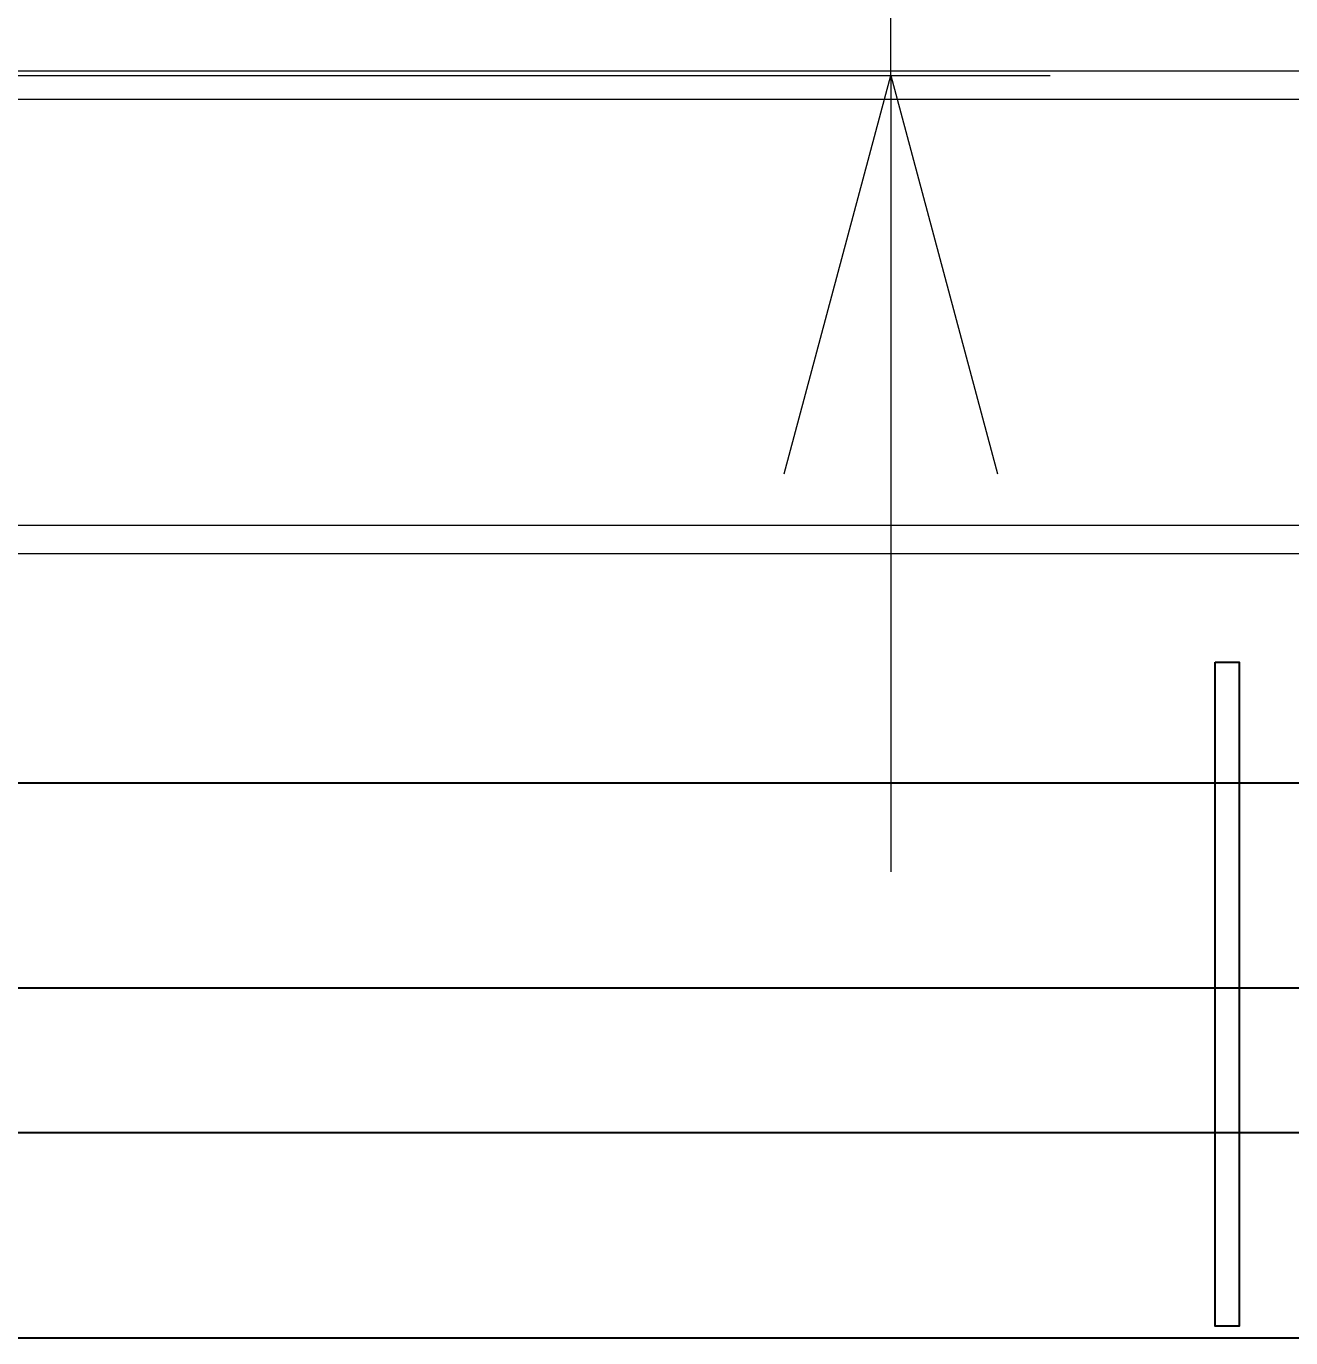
# Model space of a CAD drawing. Header units: inches. Extents: x 702888 to 852715, y 9845 to 271320.
# Drawn here: x 749061 to 749585, y 92994 to 93537 of the extents above; entities that cross this region are included whole.
import ezdxf

# ---------------------------------------------------------------- set-up
doc = ezdxf.new("R2010")
doc.units = ezdxf.units.IN
doc.header["$MEASUREMENT"] = 0
doc.header["$PDMODE"] = 34
doc.layers.get('0').update_dxf_attribs({"lineweight": 5})
doc.layers.get('Defpoints').update_dxf_attribs({"lineweight": 5})
doc.layers.add('Conveyor_PF 1', color=30, linetype='Continuous')
doc.dimstyles.new('D1', dxfattribs={"dimscale": 66, "dimtxt": 2.5, "dimasz": 2.5, "dimexe": 1, "dimexo": 1, "dimgap": 1.25, "dimtad": 1, "dimdec": 0, "dimdsep": 46, "dimtxsty": 'Standard', "dimblk": 'OPEN30', "dimcen": 2.5, "dimclrd": 150, "dimclre": 150, "dimclrt": 140, "dimadec": 0, "dimazin": 0, "dimtfac": 1, "dimtdec": 0, "dimtmove": 0, "dimatfit": 3, "dimfxl": 1, "dimtfill": 1, "dimlwd": 13, "dimlwe": 13, "dimarcsym": 0})

# ---------------------------------------------------------------- blocks, each defined once
blk = doc.blocks.new('Y56U56')
at = {"layer": 'Conveyor_PF 1'}
for p, q in [((747650.01, 93223.89, 29355.5), (742334.36, 93223.89, 58710.99)), ((747650.01, 93138.89, 29355.5), (742334.36, 93138.89, 58710.99)), ((742334.36, 93079.03, 29355.5), (747650.01, 93079.03)), ((742334.36, 92994.03, 29355.5), (747650.01, 92994.03))]:
    blk.add_line(p, q, dxfattribs=at)
at = {"layer": 'Conveyor_PF 1', "elevation": 29355.5}
blk.add_lwpolyline([(743334.36, 93273.89), (743344.36, 93273.89), (743344.36, 92998.89), (743334.36, 92998.89)], close=True, dxfattribs=at)
blk = doc.blocks.new('t5t5')
at = {"color": 3}
for p, q in [((728636.98, 93519), (758818.05, 93519, -29355.5)), ((728636.98, 93507.24), (758818.05, 93507.24, -29355.5)), ((728636.98, 93330.77), (758818.05, 93330.77, -29355.5)), ((728636.98, 93319), (758818.05, 93319, -29355.5))]:
    blk.add_line(p, q, dxfattribs=at)
blk = doc.blocks.new('_Open30')
at = {"color": 0, "linetype": 'ByBlock', "lineweight": -2}
for p, q in [((-1, 0.2679), (0, 0)), ((0, 0), (-1, -0.2679)), ((0, 0), (-1, 0))]:
    blk.add_line(p, q, dxfattribs=at)
blk = doc.blocks.new('*D243')
at = {"color": 150, "lineweight": 13, "transparency": 16777216}
for p, q in [((749419.35, 93718.39), (749419.35, 94323.39)), ((748885.97, 93553.39), (749485.35, 93553.39)), ((749419.35, 93517.04), (749419.35, 93553.39)), ((748884.81, 93517.04), (749485.35, 93517.04)), ((749419.35, 93352.04), (749419.35, 93187.04))]:
    blk.add_line(p, q, dxfattribs=at)
at = {"layer": 'Defpoints', "color": 0, "transparency": 16777216}
for p in [(748819.97, 93553.39, 29460.74), (749419.35, 93553.39), (748818.81, 93517.04)]:
    blk.add_point(p, dxfattribs=at)
at = {"color": 150, "lineweight": 13, "transparency": 16777216, "xscale": 165, "yscale": 165, "zscale": 165}
for p, rotation in [((749419.35, 93553.39), 270), ((749419.35, 93517.04), 90)]:
    blk.add_blockref('_Open30', p, dxfattribs=dict(at, rotation=rotation))
at = {"color": 140, "transparency": 16777216, "insert": (749254.35, 94103.39), "char_height": 165, "attachment_point": 5, "rotation": 90, "bg_fill": 3, "box_fill_scale": 1.25, "bg_fill_color": 9, "bg_fill_true_color": 13158600, "bg_fill_transparency": 0}
blk.add_mtext('36', dxfattribs=at)

msp = doc.modelspace()

# ---------------------------------------------------------------- block references
for name, p in [('t5t5', (0, 0)), ('Y56U56', (6219.325, 0))]:
    msp.add_blockref(name, p)

# ---------------------------------------------------------------- next in the draw order: dimensions: what is measured, and where the dimension line sits
dim = msp.add_linear_dim(base=(749419.347, 93553.388), p1=(748818.806, 93517.045), p2=(748819.965, 93553.388, 29460.741), angle=90, dimstyle='D1')
dim.commit()
dim.dimension.update_dxf_attribs({"geometry": '*D243', "text_midpoint": (749254.347, 94103.388)})

doc.saveas('drawing.dxf')
